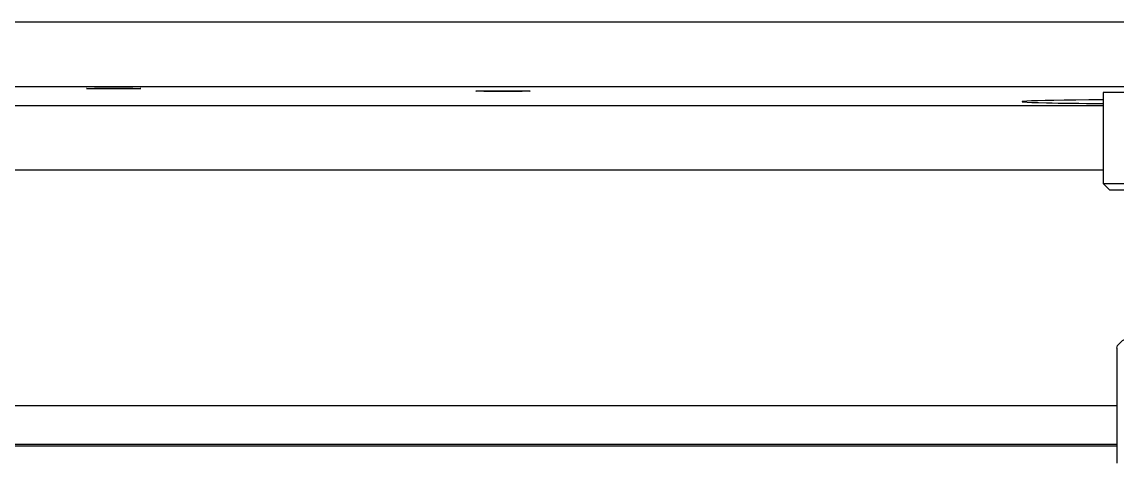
# Model space of a CAD drawing. Extents: x 14808 to 20058, y -13198 to -11680.
# Drawn here: x 19282.63 to 19303.72, y -12031.73 to -12023.23 of the extents above; entities that cross this region are included whole.
import ezdxf

# ---------------------------------------------------------------- set-up
doc = ezdxf.new("R2010")
doc.units = 0
doc.header["$LTSCALE"] = 7
doc.header["$MEASUREMENT"] = 0
doc.layers.add('Layer 5', color=7, linetype='CONTINUOUS')

# ---------------------------------------------------------------- blocks, each defined once
blk = doc.blocks.new('block 13')
at = {"layer": 'Layer 5', "color": 9, "lineweight": 25, "true_color": 0xc4c4c4}
blk.add_lwpolyline([(87.702, 91.689), (87.702, 84.689)], dxfattribs=at)
blk = doc.blocks.new('block 15')
at = {"layer": 'Layer 5', "color": 9, "lineweight": 25, "true_color": 0xc4c4c4}
blk.add_lwpolyline([(87.702, 84.689), (88.203, 84.189)], dxfattribs=at)
blk = doc.blocks.new('block 22')
at = {"layer": 'Layer 5', "color": 9, "lineweight": 25, "true_color": 0xc4c4c4}
blk.add_lwpolyline([(88.753, 72.022), (88.753, 63.158)], dxfattribs=at)
blk = doc.blocks.new('block 85')
at = {"layer": 'Layer 5', "color": 9, "lineweight": 25, "true_color": 0xc4c4c4}
blk.add_lwpolyline([(87.702, 84.689), (112.905, 84.689)], dxfattribs=at)
blk = doc.blocks.new('block 86')
at = {"layer": 'Layer 5', "color": 9, "lineweight": 25, "true_color": 0xc4c4c4}
blk.add_lwpolyline([(115.203, 91.689), (87.702, 91.689)], dxfattribs=at)
blk = doc.blocks.new('block 87')
at = {"layer": 'Layer 5', "color": 9, "lineweight": 25, "true_color": 0xc4c4c4}
blk.add_lwpolyline([(112.488, 84.189), (88.203, 84.189)], dxfattribs=at)
blk = doc.blocks.new('block 92')
at = {"layer": 'Layer 5', "color": 9, "lineweight": 25, "true_color": 0xc4c4c4}
blk.add_lwpolyline([(88.753, 72.022), (88.807, 72.226), (89.188, 72.594), (89.921, 72.946), (90.986, 73.271), (92.353, 73.56), (93.981, 73.805), (95.824, 73.999), (97.828, 74.136), (99.938, 74.211), (102.091, 74.225), (104.225, 74.174), (106.28, 74.062), (108.195, 73.89), (109.917, 73.666), (111.396, 73.394), (112.588, 73.082), (113.46, 72.74), (113.986, 72.377), (114.153, 72.022)], dxfattribs=at)
blk = doc.blocks.new('block 1072')
at = {"layer": 'Layer 5', "color": 9, "lineweight": 25, "true_color": 0xc4c4c4}
blk.add_open_spline([(13.552, 92.001), (13.552, 92.016), (12.613, 92.028), (11.453, 92.028), (10.293, 92.028), (9.353, 92.016), (9.353, 92.001), (9.353, 91.985), (10.293, 91.973), (11.453, 91.973), (12.613, 91.973), (13.552, 91.985), (13.552, 92.001)], degree=3, knots=[0, 0, 0, 0, 1, 1, 1, 2, 2, 2, 3, 3, 3, 4, 4, 4, 4], dxfattribs=at)
blk = doc.blocks.new('block 1074')
at = {"layer": 'Layer 5', "color": 9, "lineweight": 25, "true_color": 0xc4c4c4}
blk.add_open_spline([(43.553, 91.804), (43.553, 91.819), (42.612, 91.832), (41.453, 91.832), (40.293, 91.832), (39.353, 91.819), (39.353, 91.804), (39.353, 91.789), (40.293, 91.777), (41.453, 91.777), (42.612, 91.777), (43.553, 91.789), (43.553, 91.804)], degree=3, knots=[0, 0, 0, 0, 1, 1, 1, 2, 2, 2, 3, 3, 3, 4, 4, 4, 4], dxfattribs=at)
blk = doc.blocks.new('block 1076')
at = {"layer": 'Layer 5', "color": 9, "lineweight": 25, "true_color": 0xc4c4c4}
blk.add_open_spline([(87.702, 91.138), (81.567, 91.089), (79.615, 90.984), (83.342, 90.904), (84.425, 90.881), (85.921, 90.861), (87.702, 90.847)], degree=3, knots=[0, 0, 0, 0, 1, 1, 1, 2, 2, 2, 2], dxfattribs=at)
blk = doc.blocks.new('block 1247')
at = {"layer": 'Layer 5', "color": 9, "lineweight": 25, "true_color": 0xc4c4c4}
blk.add_lwpolyline([(-96.048, 64.495), (88.753, 64.495)], dxfattribs=at)
blk = doc.blocks.new('block 1384')
at = {"layer": 'Layer 5', "color": 9, "lineweight": 25, "true_color": 0xc4c4c4}
blk.add_lwpolyline([(-102.106, 97.132), (164.412, 97.132)], dxfattribs=at)
blk = doc.blocks.new('block 1387')
at = {"layer": 'Layer 5', "color": 9, "lineweight": 25, "true_color": 0xc4c4c4}
blk.add_lwpolyline([(164.583, 92.132), (-102.106, 92.132)], dxfattribs=at)
blk = doc.blocks.new('block 1391')
at = {"layer": 'Layer 5', "color": 9, "lineweight": 25, "true_color": 0xc4c4c4}
blk.add_lwpolyline([(-102.942, 90.703), (87.702, 90.703)], dxfattribs=at)
blk = doc.blocks.new('block 1398')
at = {"layer": 'Layer 5', "color": 9, "lineweight": 25, "true_color": 0xc4c4c4}
blk.add_lwpolyline([(87.702, 85.704), (-102.942, 85.704)], dxfattribs=at)
blk = doc.blocks.new('block 1404')
at = {"layer": 'Layer 5', "color": 9, "lineweight": 25, "true_color": 0xc4c4c4}
blk.add_lwpolyline([(88.753, 64.6), (-95.943, 64.6)], dxfattribs=at)
blk = doc.blocks.new('block 1405')
at = {"layer": 'Layer 5', "color": 9, "lineweight": 25, "true_color": 0xc4c4c4}
blk.add_lwpolyline([(-95.943, 67.6), (88.753, 67.6)], dxfattribs=at)
blk = doc.blocks.new('block 2')
at = {"layer": 'Layer 5'}
for name in ['block 1384', 'block 1387', 'block 1072', 'block 1074', 'block 1076', 'block 13', 'block 86', 'block 1391', 'block 1398', 'block 15', 'block 85', 'block 87', 'block 92', 'block 22', 'block 1405', 'block 1247', 'block 1404']:
    blk.add_blockref(name, (0, 0), dxfattribs=at)

msp = doc.modelspace()

# ---------------------------------------------------------------- block references
at = {"layer": 'Layer 5', "xscale": 0.25, "yscale": 0.25, "zscale": 0.25}
msp.add_blockref('block 2', (19281.531, -12047.516), dxfattribs=at)

doc.saveas('drawing.dxf')
